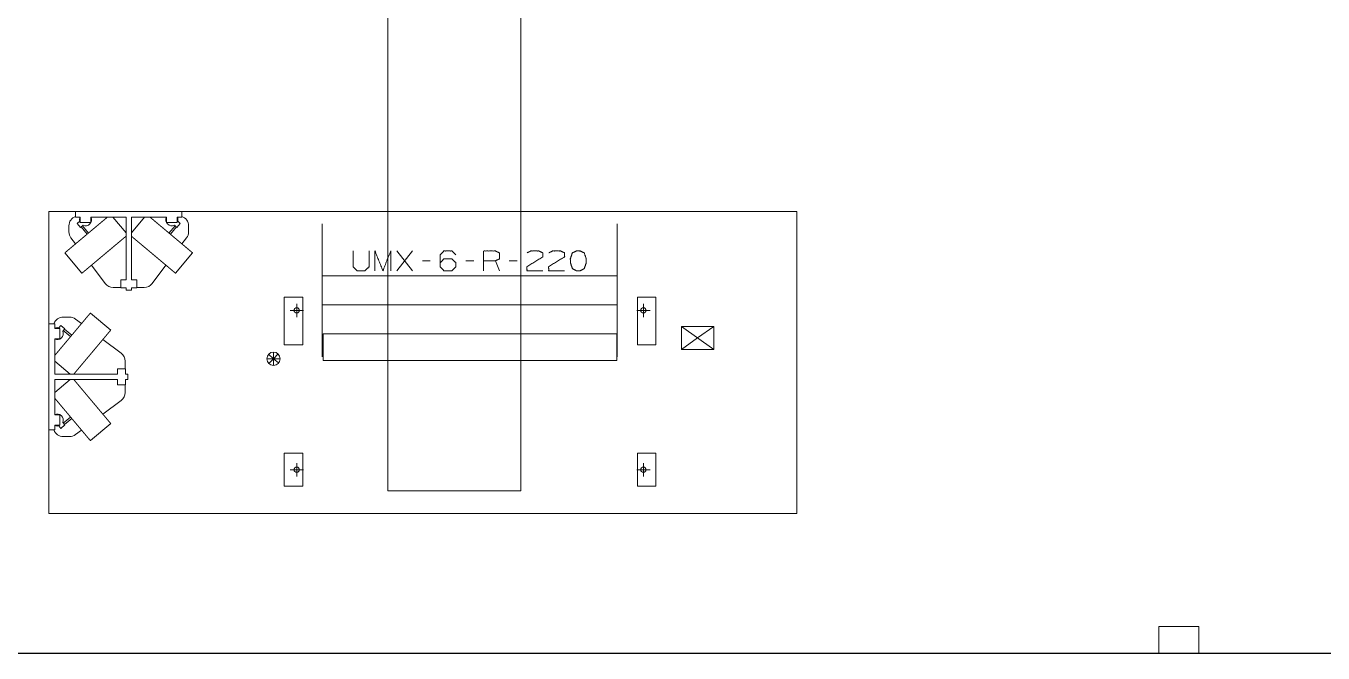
# Model space of a CAD drawing. Header units: millimetres. Extents: x 3056 to 110866, y 16649 to 58349.
# Drawn here: x 39233 to 48991, y 16649 to 21369 of the extents above; entities that cross this region are included whole.
import ezdxf

# ---------------------------------------------------------------- set-up
doc = ezdxf.new("R2010")
doc.units = ezdxf.units.MM
doc.layers.add('1', color=7, linetype='Continuous', true_color=0xffffff)

msp = doc.modelspace()

# ---------------------------------------------------------------- linework, layer by layer
at = {"layer": '1', "color": 143, "linetype": 'Continuous', "lineweight": 13}
for p, q in [((42956.5, 17870.4), (42956.5, 55863.3)), ((41956.5, 54613.3), (41956.5, 17870.4)), ((110866.5, 16649.3), (3056.5, 16649.3))]:
    msp.add_line(p, q, dxfattribs=at)
at = {"layer": '1', "color": 80, "linetype": 'Continuous', "lineweight": 13}
for p, q in [((39406.5, 17699.3), (39406.5, 19973.3)), ((39406.5, 17699.3), (39406.5, 19973.3)), ((39406.5, 19973.3), (45033.5, 19973.3)), ((39406.5, 19973.3), (45033.5, 19973.3)), ((39606.5, 19973.3), (39606.5, 19930.3)), ((39606.5, 19930.3), (39641.5, 19930.3)), ((39641.5, 19930.3), (39641.5, 19890.3)), ((39721.5, 19930.3), (39986.5, 19930.3)), ((39721.5, 19930.3), (39721.5, 19890.3)), ((39986.5, 19813.2), (39888.2, 19930.3)), ((39986.5, 19930.3), (39986.5, 19458.3)), ((40026.5, 19930.3), (40026.5, 19458.3)), ((40124.7, 19930.3), (40026.5, 19813.2)), ((40026.5, 19930.3), (40291.5, 19930.3)), ((40291.5, 19930.3), (40291.5, 19890.3)), ((40371.5, 19930.3), (40371.5, 19890.3)), ((40371.5, 19930.3), (40406.5, 19930.3)), ((40406.5, 19973.3), (40406.5, 19930.3)), ((45033.5, 19973.3), (45033.5, 17699.3)), ((45033.5, 19973.3), (45033.5, 17699.3)), ((39556.5, 19819.3), (39556.5, 19865.3)), ((39637.6, 19899.1), (39618.9, 19883.4)), ((39644.1, 19853.3), (39618.9, 19883.4)), ((39721.5, 19890.3), (39641.5, 19890.3)), ((39662.9, 19869), (39644.1, 19853.3)), ((39647.6, 19856.2), (39693.2, 19801.8)), ((39703.9, 19810.8), (39658.3, 19865.2)), ((40371.5, 19890.3), (40291.5, 19890.3)), ((40354.7, 19865.2), (40309, 19810.8)), ((40319.7, 19801.8), (40365.4, 19856.2)), ((40350.1, 19869), (40368.8, 19853.3)), ((40368.8, 19853.3), (40394.1, 19883.4)), ((40375.3, 19899.1), (40394.1, 19883.4)), ((40456.5, 19865.3), (40456.5, 19819.3)), ((39571.5, 19774.3), (39605.8, 19728.5)), ((40407.1, 19728.5), (40441.5, 19774.3)), ((39526.2, 19661.7), (39654.8, 19508.5)), ((40358.2, 19508.5), (40486.7, 19661.7)), ((42022.6, 19527), (42141.3, 19675.4)), ((42141.3, 19527), (42022.6, 19675.4)), ((39726, 19568.3), (39829.5, 19430.3)), ((40183.5, 19430.3), (40286.9, 19568.3)), ((42275.1, 19602), (42215.7, 19602)), ((42601.9, 19602), (42542.6, 19602)), ((42795.1, 19527), (42765.4, 19602)), ((42928.8, 19602), (42869.4, 19602)), ((39946.5, 19458.3), (39946.5, 19398.3)), ((39986.5, 19458.3), (39946.5, 19458.3)), ((40026.5, 19458.3), (40066.5, 19458.3)), ((40066.5, 19458.3), (40066.5, 19398.3)), ((43681.4, 19489.5), (41461.5, 19489.5)), ((39946.5, 19400.3), (39889.5, 19400.3)), ((39986.5, 19398.3), (39946.5, 19398.3)), ((39986.5, 19398.3), (39986.5, 19380.3)), ((40026.5, 19380.3), (39986.5, 19380.3)), ((40026.5, 19398.3), (40066.5, 19398.3)), ((40026.5, 19398.3), (40026.5, 19380.3)), ((40026.7, 19395.6), (40026.5, 19395.6)), ((40026.7, 19395.6), (40026.7, 19398.3)), ((40123.5, 19400.3), (40066.5, 19400.3)), ((41176, 19328.3), (41176, 18968.3)), ((41316, 19328.3), (41176, 19328.3)), ((41316, 18968.3), (41316, 19328.3)), ((43973, 19328.3), (43833, 19328.3)), ((43833, 19328.3), (43833, 18968.3)), ((43973, 18968.3), (43973, 19328.3)), ((41220.5, 19228.3), (41320.5, 19228.3)), ((41270.5, 19278.3), (41270.5, 19178.3)), ((41461.5, 19270.4), (43681.4, 19270.4)), ((43828.5, 19228.3), (43928.5, 19228.3)), ((43878.5, 19278.3), (43878.5, 19178.3)), ((39406.5, 19128.3), (39449.5, 19128.3)), ((39449.5, 19093.3), (39449.5, 19128.3)), ((39514.5, 19178.3), (39560.5, 19178.3)), ((39651.3, 19128.9), (39605.5, 19163.3)), ((39871.3, 19080), (39718.1, 19208.6)), ((39449.5, 19093.3), (39489.5, 19093.3)), ((39480.6, 19097.2), (39496.4, 19115.9)), ((39489.5, 19093.3), (39489.5, 19013.3)), ((39526.5, 19090.7), (39496.4, 19115.9)), ((39510.7, 19071.9), (39526.5, 19090.7)), ((39514.6, 19076.5), (39569, 19030.8)), ((39578, 19041.6), (39523.6, 19087.2)), ((41470.5, 19051.3), (43678.5, 19051.3)), ((41470.5, 18851.3), (41470.5, 19051.3)), ((43678.5, 19051.3), (43678.5, 18851.3)), ((44164.5, 18934.3), (44164.5, 19108.3)), ((44408.5, 18934.3), (44164.5, 19108.3)), ((44164.5, 19108.3), (44408.5, 19108.3)), ((44408.5, 19108.3), (44286.5, 19021.3)), ((44408.5, 19108.3), (44408.5, 18934.3)), ((39449.5, 19013.3), (39489.5, 19013.3)), ((39449.5, 18748.3), (39449.5, 19013.3)), ((39949.5, 18905.3), (39811.5, 19008.8)), ((41176, 18968.3), (41316, 18968.3)), ((43833, 18968.3), (43973, 18968.3)), ((44164.5, 18934.3), (44286.5, 19021.3)), ((44408.5, 18934.3), (44164.5, 18934.3)), ((39449.5, 18846.5), (39566.5, 18748.3)), ((39979.5, 18845.3), (39979.5, 18788.3)), ((41095.5, 18864.3), (41045.5, 18864.3)), ((41095.5, 18864.3), (41059.1, 18898.6)), ((41095.5, 18864.3), (41061.1, 18827.9)), ((41095.5, 18864.3), (41095.5, 18914.3)), ((41095.5, 18864.3), (41129.8, 18900.7)), ((41095.5, 18864.3), (41134.3, 18832.8)), ((41095.5, 18864.3), (41095.5, 18814.3)), ((41095.5, 18864.3), (41145.5, 18864.3)), ((43678.5, 18851.3), (41470.5, 18851.3)), ((39449.5, 18748.3), (39921.5, 18748.3)), ((39921.5, 18788.3), (39981.5, 18788.3)), ((39921.5, 18748.3), (39921.5, 18788.3)), ((39981.5, 18748.3), (39981.5, 18788.3)), ((39984.1, 18748.6), (39981.5, 18748.5)), ((39981.5, 18748.3), (39999.5, 18748.3)), ((39984.1, 18748.6), (39984.1, 18748.3)), ((39999.5, 18748.3), (39999.5, 18708.3)), ((39449.5, 18443.3), (39449.5, 18708.3)), ((39566.5, 18708.3), (39449.5, 18610.1)), ((39449.5, 18708.3), (39921.5, 18708.3)), ((39921.5, 18708.3), (39921.5, 18668.3)), ((39921.5, 18668.3), (39981.5, 18668.3)), ((39979.5, 18668.3), (39979.5, 18611.3)), ((39981.5, 18708.3), (39999.5, 18708.3)), ((39981.5, 18708.3), (39981.5, 18668.3)), ((39811.5, 18447.8), (39949.5, 18551.3)), ((39449.5, 18443.3), (39489.5, 18443.3)), ((39489.5, 18443.3), (39489.5, 18363.3)), ((39449.5, 18363.3), (39489.5, 18363.3)), ((39449.5, 18328.3), (39449.5, 18363.3)), ((39480.6, 18359.4), (39496.4, 18340.7)), ((39526.5, 18365.9), (39496.4, 18340.7)), ((39510.7, 18384.7), (39526.5, 18365.9)), ((39569, 18425.8), (39514.6, 18380.1)), ((39523.6, 18369.4), (39578, 18415)), ((39718.1, 18248), (39871.3, 18376.6)), ((39406.5, 18328.3), (39449.5, 18328.3)), ((39560.5, 18278.3), (39514.5, 18278.3)), ((39605.5, 18293.3), (39651.3, 18327.7)), ((41176, 18154.3), (41176, 17904.3)), ((41316, 18154.3), (41176, 18154.3)), ((41316, 17904.3), (41316, 18154.3)), ((43833, 18154.3), (43833, 17904.3)), ((43973, 18154.3), (43833, 18154.3)), ((43973, 17904.3), (43973, 18154.3)), ((41270.5, 18079.3), (41270.5, 17979.3)), ((43878.5, 18079.3), (43878.5, 17979.3)), ((41220.5, 18029.3), (41320.5, 18029.3)), ((43828.5, 18029.3), (43928.5, 18029.3)), ((41176, 17904.3), (41316, 17904.3)), ((43833, 17904.3), (43973, 17904.3)), ((45033.5, 17699.3), (39406.5, 17699.3)), ((45033.5, 17699.3), (39406.5, 17699.3))]:
    msp.add_line(p, q, dxfattribs=at)
at = {"layer": '1', "color": 9, "linetype": 'Continuous', "lineweight": 13}
for p, q in [((41956.5, 18649.3), (41956.5, 17870.4)), ((42956.5, 17870.4), (42956.5, 18649.3)), ((41956.5, 17870.4), (42956.5, 17870.4)), ((48056.5, 16849.3), (47756.5, 16849.3)), ((47756.5, 16849.3), (47756.5, 16649.3)), ((48056.5, 16649.3), (48056.5, 16849.3))]:
    msp.add_line(p, q, dxfattribs=at)
at = {"layer": '1', "color": 143, "linetype": 'Continuous', "lineweight": 25}
msp.add_line((3056.5, 16649.3), (110866.5, 16649.3), dxfattribs=at)
at = {"layer": '1', "color": 43, "linetype": 'Continuous', "lineweight": 13}
msp.add_line((110866.5, 16649.3), (3056.5, 16649.3), dxfattribs=at)
msp.add_line((110866.5, 16649.3), (3056.5, 16649.3), dxfattribs=at)
at = {"layer": '1', "color": 43, "linetype": 'Continuous', "lineweight": 25}
msp.add_line((3056.5, 16649.3), (110866.5, 16649.3), dxfattribs=at)
msp.add_line((3056.5, 16649.3), (110866.5, 16649.3), dxfattribs=at)
at = {"layer": '1', "color": 80, "linetype": 'Continuous', "lineweight": 13}
for centre, radius in [((41270.5, 19228.3), 20), ((43878.5, 19228.3), 20), ((41095.5, 18864.3), 50), ((41270.5, 18029.3), 20), ((43878.5, 18029.3), 20)]:
    msp.add_circle(centre, radius, dxfattribs=at)
for centre, radius, start, end in [((39631.5, 19865.3), 75, 109.47234, 180), ((39681.5, 19910.3), 45.2, 153.76834, 194.26216), ((39681.5, 19910.3), 45.2, 245.73784, 26.2321), ((40331.5, 19910.3), 45.2, 153.7679, 294.26216), ((40331.5, 19910.3), 45.2, 345.73784, 26.23166), ((40381.5, 19865.3), 75, 0, 70.52766), ((39631.5, 19819.3), 75, 180, 216.8699), ((40381.5, 19819.3), 75, 323.1301, 0), ((39889.5, 19475.3), 75, 216.8699, 270), ((40123.5, 19475.3), 75, 270, 323.1301), ((39514.5, 19103.3), 75, 90, 160.52766), ((39560.5, 19103.3), 75, 53.1301, 90), ((39469.5, 19053.3), 45.2, 75.73784, 116.23166), ((39469.5, 19053.3), 45.2, 243.7679, 24.26216), ((39904.5, 18845.3), 75, 0, 53.1301), ((39904.5, 18611.3), 75, 306.8699, 360), ((39469.5, 18403.3), 45.2, 335.73784, 116.2321), ((39469.5, 18403.3), 45.2, 243.76834, 284.26216), ((39514.5, 18353.3), 75, 199.47234, 270), ((39560.5, 18353.3), 75, 270, 306.8699)]:
    msp.add_arc(centre, radius, start, end, dxfattribs=at)
for points, knots in [([(39846.3, 19930.3), (39844.9, 19929.1), (39842.1, 19926.8), (39839.2, 19924.3), (39836.1, 19921.7), (39832.9, 19919), (39831.3, 19917.7), (39827.9, 19914.8), (39824.4, 19911.9), (39822.6, 19910.4), (39818.9, 19907.3), (39817, 19905.7), (39815.1, 19904.1), (39811.2, 19900.8), (39809.2, 19899.2), (39805.2, 19895.8), (39801.1, 19892.3), (39798.9, 19890.5), (39794.7, 19886.9), (39790.3, 19883.3), (39785.8, 19879.5), (39783.6, 19877.6), (39779, 19873.8), (39776.7, 19871.9), (39772, 19867.9), (39767.3, 19863.9), (39764.9, 19861.9), (39762.5, 19859.9), (39757.6, 19855.8), (39752.7, 19851.7), (39750.2, 19849.6), (39745.2, 19845.4), (39740.2, 19841.2), (39737.6, 19839.1), (39732.5, 19834.8), (39727.4, 19830.5), (39722.2, 19826.2), (39717.1, 19821.8), (39714.5, 19819.7), (39709.3, 19815.3), (39704.1, 19810.9), (39698.9, 19806.6), (39693.7, 19802.2), (39688.4, 19797.8), (39683.2, 19793.5), (39678.1, 19789.1), (39675.5, 19786.9), (39670.3, 19782.6), (39665.2, 19778.3), (39660.1, 19774), (39655, 19769.8), (39652.5, 19767.7), (39647.5, 19763.5), (39642.6, 19759.3), (39637.7, 19755.2), (39632.8, 19751.1), (39630.4, 19749.1), (39625.7, 19745.1), (39623.3, 19743.2), (39618.6, 19739.2), (39616.4, 19737.3), (39611.8, 19733.5), (39607.4, 19729.8), (39603, 19726.1), (39598.7, 19722.5), (39594.5, 19719), (39590.4, 19715.5), (39588.3, 19713.8), (39586.4, 19712.2), (39582.5, 19708.9), (39578.7, 19705.7), (39576.8, 19704.1), (39575, 19702.6), (39571.4, 19699.6), (39569.6, 19698.1), (39567.9, 19696.7), (39566.2, 19695.3), (39564.6, 19693.9), (39561.4, 19691.2), (39558.3, 19688.6), (39556.8, 19687.3), (39553.9, 19684.9), (39552.5, 19683.7), (39549.8, 19681.5), (39548.5, 19680.4), (39546, 19678.3), (39544.8, 19677.3), (39542.5, 19675.4), (39541.4, 19674.4), (39539.4, 19672.7), (39538.4, 19671.9), (39536.5, 19670.4), (39534.8, 19668.9), (39534, 19668.2), (39533.3, 19667.6), (39532.5, 19667), (39531.9, 19666.4), (39531.2, 19665.9), (39530.1, 19664.9), (39529.5, 19664.5), (39528.6, 19663.7), (39528.2, 19663.3), (39527.8, 19663), (39527.2, 19662.5), (39526.9, 19662.3), (39526.7, 19662.1), (39526.5, 19661.9), (39526.4, 19661.8), (39526.3, 19661.7), (39526.2, 19661.7)], [0, 0, 0.004296, 0.013098, 0.022307, 0.031919, 0.041926, 0.047026, 0.057606, 0.068551, 0.074202, 0.085684, 0.091516, 0.097511, 0.109669, 0.115833, 0.128471, 0.141414, 0.148027, 0.161406, 0.175054, 0.188966, 0.195988, 0.21027, 0.217526, 0.232147, 0.246978, 0.254447, 0.262004, 0.277217, 0.292593, 0.300325, 0.315931, 0.331669, 0.339596, 0.355511, 0.371516, 0.387607, 0.403764, 0.411857, 0.42809, 0.444354, 0.460636, 0.476918, 0.493183, 0.509417, 0.525614, 0.533681, 0.549777, 0.565794, 0.581721, 0.597531, 0.605409, 0.62103, 0.636508, 0.651826, 0.666967, 0.674445, 0.6893, 0.696678, 0.711216, 0.718368, 0.73256, 0.746501, 0.760181, 0.773594, 0.786712, 0.79954, 0.805877, 0.812054, 0.824251, 0.836118, 0.841965, 0.847641, 0.858809, 0.864303, 0.869612, 0.874925, 0.880043, 0.890092, 0.899752, 0.904482, 0.913538, 0.917856, 0.926285, 0.9304, 0.938188, 0.941866, 0.949003, 0.952459, 0.958922, 0.961926, 0.967708, 0.973024, 0.975563, 0.977873, 0.980179, 0.982248, 0.984315, 0.987976, 0.989569, 0.992506, 0.993852, 0.99496, 0.996924, 0.997784, 0.998398, 0.999016, 0.999382, 0.999753, 1, 1]), ([(40486.7, 19661.7), (40486.7, 19661.7), (40486.7, 19661.7), (40486.4, 19661.9), (40486.2, 19662.1), (40486, 19662.3), (40485.8, 19662.5), (40485.5, 19662.7), (40485.1, 19663), (40484.8, 19663.3), (40484.3, 19663.7), (40483.9, 19664.1), (40483.4, 19664.5), (40482.9, 19664.9), (40481.7, 19665.9), (40480.4, 19667), (40478.9, 19668.2), (40477.3, 19669.6), (40476.4, 19670.4), (40475.5, 19671.1), (40474.5, 19671.9), (40473.6, 19672.7), (40471.5, 19674.4), (40470.4, 19675.4), (40468.1, 19677.3), (40465.7, 19679.3), (40464.5, 19680.4), (40463.1, 19681.5), (40460.4, 19683.7), (40457.6, 19686.1), (40454.6, 19688.6), (40453.1, 19689.9), (40451.6, 19691.2), (40448.3, 19693.9), (40446.7, 19695.3), (40443.3, 19698.1), (40439.8, 19701.1), (40438, 19702.6), (40434.3, 19705.7), (40430.5, 19708.9), (40426.6, 19712.2), (40424.6, 19713.8), (40422.6, 19715.5), (40418.5, 19719), (40414.3, 19722.5), (40412.1, 19724.3), (40407.8, 19727.9), (40405.6, 19729.8), (40401.1, 19733.5), (40398.9, 19735.4), (40394.3, 19739.2), (40389.6, 19743.2), (40384.9, 19747.1), (40382.5, 19749.1), (40380.1, 19751.1), (40375.3, 19755.2), (40370.4, 19759.3), (40365.4, 19763.5), (40360.4, 19767.7), (40357.9, 19769.8), (40352.8, 19774), (40347.7, 19778.3), (40342.6, 19782.6), (40340, 19784.8), (40337.5, 19786.9), (40332.3, 19791.3), (40327.1, 19795.6), (40324.5, 19797.8), (40319.3, 19802.2), (40314.1, 19806.6), (40308.9, 19810.9), (40303.7, 19815.3), (40298.5, 19819.7), (40295.9, 19821.8), (40293.3, 19824), (40290.7, 19826.2), (40285.5, 19830.5), (40280.4, 19834.8), (40275.3, 19839.1), (40270.3, 19843.3), (40267.8, 19845.4), (40265.3, 19847.5), (40260.3, 19851.7), (40257.8, 19853.8), (40252.9, 19857.9), (40248.1, 19861.9), (40243.3, 19866), (40240.9, 19867.9), (40236.3, 19871.9), (40233.9, 19873.8), (40229.4, 19877.6), (40227.1, 19879.5), (40224.9, 19881.4), (40220.4, 19885.1), (40216.1, 19888.8), (40211.9, 19892.3), (40207.7, 19895.8), (40205.7, 19897.5), (40201.7, 19900.8), (40199.8, 19902.5), (40197.8, 19904.1), (40194, 19907.3), (40190.4, 19910.4), (40186.8, 19913.3), (40183.4, 19916.2), (40180, 19919), (40176.8, 19921.7), (40173.8, 19924.3), (40170.8, 19926.8), (40168, 19929.1), (40166.6, 19930.3)], [0, 0, 0.000124, 0.000242, 0.000984, 0.001597, 0.002216, 0.003076, 0.003935, 0.005036, 0.006143, 0.007489, 0.008838, 0.010431, 0.012019, 0.01568, 0.019821, 0.024432, 0.029517, 0.032293, 0.035063, 0.03807, 0.041074, 0.047536, 0.050997, 0.058129, 0.065702, 0.069601, 0.07371, 0.082139, 0.090985, 0.100243, 0.104976, 0.109904, 0.119953, 0.125071, 0.135698, 0.146683, 0.15236, 0.163883, 0.175745, 0.187942, 0.194119, 0.200456, 0.213284, 0.226407, 0.233038, 0.24659, 0.253495, 0.267436, 0.274471, 0.288785, 0.303324, 0.318076, 0.325551, 0.33303, 0.348171, 0.363489, 0.378967, 0.394588, 0.402466, 0.418277, 0.434204, 0.450221, 0.458252, 0.466321, 0.482482, 0.498697, 0.50682, 0.523084, 0.539366, 0.555644, 0.571908, 0.588141, 0.596235, 0.604331, 0.612391, 0.628482, 0.644493, 0.660402, 0.676199, 0.684072, 0.691876, 0.707406, 0.715136, 0.730434, 0.745557, 0.760486, 0.767851, 0.782473, 0.789729, 0.804011, 0.811034, 0.818053, 0.831839, 0.845353, 0.85859, 0.871533, 0.87785, 0.89033, 0.896494, 0.902489, 0.914315, 0.925797, 0.936923, 0.947689, 0.958074, 0.96808, 0.977693, 0.986902, 0.995703, 1, 1]), ([(41461.5, 19879.9), (41461.5, 19879.8), (41461.5, 19879.5), (41461.5, 19879.3), (41461.5, 19878.6), (41461.5, 19877.8), (41461.5, 19876.8), (41461.5, 19875.5), (41461.5, 19874.1), (41461.5, 19873.3), (41461.5, 19871.5), (41461.5, 19869.6), (41461.5, 19867.4), (41461.5, 19865), (41461.5, 19863.8), (41461.5, 19861.1), (41461.5, 19858.2), (41461.5, 19855.1), (41461.5, 19851.9), (41461.5, 19848.4), (41461.5, 19844.7), (41461.5, 19840.9), (41461.5, 19836.8), (41461.5, 19832.6), (41461.5, 19828.2), (41461.5, 19823.6), (41461.5, 19818.8), (41461.5, 19813.8), (41461.5, 19808.6), (41461.5, 19803.3), (41461.5, 19797.8), (41461.5, 19792.1), (41461.5, 19789.2), (41461.5, 19783.3), (41461.5, 19777.1), (41461.5, 19770.9), (41461.5, 19764.4), (41461.5, 19761.1), (41461.5, 19754.4), (41461.5, 19747.6), (41461.5, 19740.6), (41461.5, 19733.5), (41461.5, 19726.2), (41461.5, 19722.5), (41461.5, 19715), (41461.5, 19707.4), (41461.5, 19699.6), (41461.5, 19691.7), (41461.5, 19683.7), (41461.5, 19675.5), (41461.5, 19671.3), (41461.5, 19663), (41461.5, 19654.5), (41461.5, 19645.9), (41461.5, 19637.3), (41461.5, 19628.5), (41461.5, 19619.6), (41461.5, 19610.6), (41461.5, 19601.5), (41461.5, 19592.3), (41461.5, 19583), (41461.5, 19573.6), (41461.5, 19564.2), (41461.5, 19554.7), (41461.5, 19545.1), (41461.5, 19535.4), (41461.5, 19530.6), (41461.5, 19520.8), (41461.5, 19511), (41461.5, 19501.1), (41461.5, 19491.2), (41461.5, 19481.2), (41461.5, 19471.2), (41461.5, 19461.2), (41461.5, 19451.1), (41461.5, 19441), (41461.5, 19430.9), (41461.5, 19420.7), (41461.5, 19410.5), (41461.5, 19400.3), (41461.5, 19390.1), (41461.5, 19379.9)], [0, 0, 0.000209, 0.000833, 0.001352, 0.002601, 0.004262, 0.006339, 0.008829, 0.011734, 0.013287, 0.016806, 0.020735, 0.025072, 0.029813, 0.032388, 0.037732, 0.043479, 0.049625, 0.056166, 0.063098, 0.070421, 0.078131, 0.086225, 0.0947, 0.10355, 0.112773, 0.122367, 0.132323, 0.142645, 0.153321, 0.164348, 0.175723, 0.181499, 0.193389, 0.205613, 0.218167, 0.23105, 0.237649, 0.251007, 0.264678, 0.278654, 0.292931, 0.307501, 0.314859, 0.329858, 0.345138, 0.36069, 0.37651, 0.392588, 0.408919, 0.417208, 0.433903, 0.450836, 0.467995, 0.485378, 0.502973, 0.520776, 0.538779, 0.556971, 0.575352, 0.593907, 0.612629, 0.631515, 0.650554, 0.669739, 0.689059, 0.698754, 0.718267, 0.737899, 0.757637, 0.777478, 0.797411, 0.81743, 0.837522, 0.857683, 0.877905, 0.898175, 0.91849, 0.938839, 0.959212, 0.979601, 1, 1]), ([(43681.5, 19379.9), (43681.5, 19390.1), (43681.5, 19400.3), (43681.5, 19410.5), (43681.5, 19420.7), (43681.5, 19430.9), (43681.5, 19441), (43681.5, 19451.1), (43681.5, 19461.2), (43681.5, 19471.2), (43681.5, 19481.2), (43681.5, 19491.2), (43681.5, 19501.1), (43681.5, 19511), (43681.5, 19520.8), (43681.5, 19530.6), (43681.5, 19540.3), (43681.5, 19549.9), (43681.5, 19559.4), (43681.5, 19568.9), (43681.5, 19573.6), (43681.5, 19583), (43681.5, 19592.3), (43681.5, 19601.5), (43681.5, 19610.6), (43681.5, 19619.6), (43681.5, 19628.5), (43681.5, 19637.3), (43681.5, 19645.9), (43681.5, 19654.5), (43681.5, 19663), (43681.5, 19671.3), (43681.5, 19679.6), (43681.5, 19687.7), (43681.5, 19691.7), (43681.5, 19699.6), (43681.5, 19707.4), (43681.5, 19715), (43681.5, 19722.5), (43681.5, 19729.9), (43681.5, 19737.1), (43681.5, 19744.2), (43681.5, 19751.1), (43681.5, 19757.8), (43681.5, 19764.4), (43681.5, 19770.9), (43681.5, 19777.1), (43681.5, 19783.3), (43681.5, 19786.2), (43681.5, 19792.1), (43681.5, 19797.8), (43681.5, 19803.3), (43681.5, 19808.6), (43681.5, 19813.8), (43681.5, 19816.3), (43681.5, 19821.2), (43681.5, 19825.9), (43681.5, 19830.4), (43681.5, 19832.6), (43681.5, 19836.8), (43681.5, 19840.9), (43681.5, 19844.7), (43681.5, 19848.4), (43681.5, 19851.9), (43681.5, 19855.1), (43681.5, 19856.7), (43681.5, 19859.7), (43681.5, 19862.5), (43681.5, 19865), (43681.5, 19867.4), (43681.5, 19869.6), (43681.5, 19871.5), (43681.5, 19872.4), (43681.5, 19874.1), (43681.5, 19875.5), (43681.5, 19876.8), (43681.5, 19877.8), (43681.5, 19878.6), (43681.5, 19879.3), (43681.5, 19879.7), (43681.5, 19879.9), (43681.5, 19879.9)], [0, 0, 0.020399, 0.040788, 0.061161, 0.08151, 0.101825, 0.122095, 0.142317, 0.162478, 0.18257, 0.202589, 0.222522, 0.242363, 0.262101, 0.281733, 0.301246, 0.320635, 0.339889, 0.359002, 0.377968, 0.387371, 0.406093, 0.424648, 0.443029, 0.461221, 0.479224, 0.497027, 0.514622, 0.532005, 0.549164, 0.566097, 0.582792, 0.599246, 0.61545, 0.62349, 0.63931, 0.654862, 0.670142, 0.685141, 0.699857, 0.714282, 0.728411, 0.742235, 0.75575, 0.76895, 0.781833, 0.794387, 0.806611, 0.812556, 0.824277, 0.835652, 0.846679, 0.857355, 0.867677, 0.872746, 0.882522, 0.891931, 0.900969, 0.9053, 0.913775, 0.921869, 0.929579, 0.936902, 0.943834, 0.950375, 0.953547, 0.959492, 0.965041, 0.970187, 0.974928, 0.979265, 0.983194, 0.984953, 0.988266, 0.991171, 0.993661, 0.995738, 0.997399, 0.998648, 0.999479, 0.999897, 1, 1]), ([(39986.5, 19786.8), (39984.4, 19785.1), (39982.2, 19783.2), (39979.9, 19781.3), (39978.6, 19780.2), (39977.4, 19779.2), (39974.8, 19777), (39972, 19774.7), (39969.1, 19772.2), (39966.1, 19769.7), (39964.5, 19768.4), (39963, 19767.1), (39961.3, 19765.7), (39959.7, 19764.3), (39956.3, 19761.5), (39952.8, 19758.5), (39951, 19757), (39947.3, 19753.9), (39943.5, 19750.8), (39939.6, 19747.5), (39935.6, 19744.1), (39931.5, 19740.7), (39927.3, 19737.2), (39925.2, 19735.4), (39920.9, 19731.8), (39916.5, 19728.1), (39914.2, 19726.2), (39912, 19724.3), (39907.4, 19720.5), (39902.8, 19716.6), (39900.4, 19714.6), (39895.6, 19710.6), (39890.8, 19706.6), (39888.4, 19704.5), (39883.5, 19700.4), (39878.6, 19696.3), (39876.1, 19694.2), (39871.1, 19690), (39866, 19685.7), (39863.5, 19683.6), (39858.4, 19679.3), (39853.2, 19675), (39850.6, 19672.8), (39845.5, 19668.5), (39840.3, 19664.1), (39835.1, 19659.8), (39829.9, 19655.4), (39827.3, 19653.2), (39822.1, 19648.9), (39819.5, 19646.7), (39814.3, 19642.3), (39811.7, 19640.1), (39806.5, 19635.8), (39801.3, 19631.5), (39796.2, 19627.1), (39793.6, 19625), (39788.5, 19620.7), (39783.5, 19616.5), (39781, 19614.4), (39776, 19610.2), (39771, 19606), (39768.6, 19604), (39763.7, 19599.9), (39761.3, 19597.8), (39756.5, 19593.8), (39751.8, 19589.9), (39749.4, 19587.9), (39744.8, 19584), (39740.3, 19580.2), (39738, 19578.3), (39733.6, 19574.6), (39729.3, 19571), (39725, 19567.4), (39723, 19565.7), (39718.9, 19562.3), (39716.8, 19560.6), (39712.9, 19557.2), (39709, 19554), (39705.3, 19550.9), (39701.7, 19547.8), (39699.9, 19546.4), (39696.5, 19543.5), (39693.1, 19540.7), (39689.9, 19538), (39688.3, 19536.6), (39685.3, 19534.1), (39683.9, 19532.9), (39681, 19530.5), (39679.6, 19529.4), (39678.3, 19528.2), (39677, 19527.1), (39674.5, 19525.1), (39673.4, 19524.1), (39672.2, 19523.1), (39670, 19521.2), (39668.9, 19520.4), (39666.9, 19518.7), (39665.1, 19517.1), (39664.2, 19516.4), (39662.6, 19515), (39661.1, 19513.8), (39659.8, 19512.7), (39658.6, 19511.7), (39658.1, 19511.3), (39657.6, 19510.8), (39657.2, 19510.5), (39656.7, 19510.1), (39656.4, 19509.8), (39655.7, 19509.3), (39655.5, 19509.1), (39655.3, 19508.9), (39655.1, 19508.7), (39655, 19508.6), (39654.8, 19508.5), (39654.8, 19508.5)], [0, 0, 0.006206, 0.012844, 0.01991, 0.023653, 0.0274, 0.035298, 0.043608, 0.052311, 0.061406, 0.066149, 0.070889, 0.075816, 0.080741, 0.090959, 0.101535, 0.106996, 0.118084, 0.129506, 0.141242, 0.153295, 0.165643, 0.178282, 0.184666, 0.197715, 0.211021, 0.217798, 0.224573, 0.238356, 0.252363, 0.259472, 0.273787, 0.288288, 0.295581, 0.310343, 0.325258, 0.33279, 0.347911, 0.363154, 0.370805, 0.386202, 0.40169, 0.409469, 0.425054, 0.440694, 0.456362, 0.472061, 0.479914, 0.495614, 0.503462, 0.519137, 0.526968, 0.542586, 0.558148, 0.573638, 0.581338, 0.596694, 0.611944, 0.619543, 0.634605, 0.649534, 0.656916, 0.671606, 0.678905, 0.693327, 0.707555, 0.714561, 0.728473, 0.742152, 0.748938, 0.76226, 0.775319, 0.788113, 0.794372, 0.806737, 0.812846, 0.824765, 0.836362, 0.847641, 0.858584, 0.863882, 0.8743, 0.884358, 0.894047, 0.898796, 0.907917, 0.912283, 0.920811, 0.92498, 0.928939, 0.932902, 0.940416, 0.943959, 0.947505, 0.954169, 0.957285, 0.963299, 0.96887, 0.971546, 0.976445, 0.980895, 0.984885, 0.988411, 0.989944, 0.99148, 0.992781, 0.994075, 0.995142, 0.997035, 0.997864, 0.99846, 0.99905, 0.999408, 0.999761, 1, 1]), ([(40358.2, 19508.5), (40358.1, 19508.5), (40358, 19508.6), (40357.9, 19508.7), (40357.7, 19508.9), (40357.5, 19509.1), (40357.2, 19509.3), (40356.6, 19509.8), (40355.8, 19510.5), (40355.4, 19510.8), (40354.8, 19511.3), (40354.3, 19511.7), (40353.2, 19512.7), (40352.5, 19513.2), (40351.1, 19514.4), (40350.4, 19515), (40349.6, 19515.7), (40348.7, 19516.4), (40347, 19517.9), (40345, 19519.5), (40344, 19520.4), (40341.9, 19522.2), (40339.6, 19524.1), (40338.4, 19525.1), (40335.9, 19527.1), (40334.6, 19528.2), (40331.9, 19530.5), (40330.5, 19531.7), (40327.6, 19534.1), (40326.1, 19535.4), (40323, 19538), (40321.5, 19539.3), (40319.8, 19540.7), (40316.5, 19543.5), (40314.8, 19544.9), (40311.3, 19547.8), (40309.5, 19549.4), (40305.8, 19552.4), (40303.9, 19554), (40300.1, 19557.2), (40296.1, 19560.6), (40292, 19564), (40287.9, 19567.4), (40283.7, 19571), (40279.3, 19574.6), (40274.9, 19578.3), (40270.4, 19582.1), (40265.8, 19586), (40261.2, 19589.9), (40258.8, 19591.8), (40256.5, 19593.8), (40251.7, 19597.8), (40246.8, 19601.9), (40241.9, 19606), (40239.5, 19608.1), (40234.5, 19612.3), (40232, 19614.4), (40226.9, 19618.6), (40221.9, 19622.9), (40216.8, 19627.1), (40214.2, 19629.3), (40209, 19633.6), (40206.5, 19635.8), (40201.3, 19640.1), (40196.1, 19644.5), (40193.5, 19646.7), (40188.3, 19651), (40183.1, 19655.4), (40180.5, 19657.6), (40175.3, 19662), (40172.7, 19664.1), (40170.1, 19666.3), (40167.5, 19668.5), (40162.3, 19672.8), (40159.7, 19675), (40157.1, 19677.2), (40152, 19681.5), (40146.9, 19685.7), (40141.9, 19690), (40136.9, 19694.2), (40134.4, 19696.3), (40129.4, 19700.4), (40127, 19702.5), (40122.1, 19706.6), (40119.7, 19708.6), (40117.3, 19710.6), (40112.5, 19714.6), (40110.2, 19716.6), (40105.5, 19720.5), (40101, 19724.3), (40096.5, 19728.1), (40092.1, 19731.8), (40087.7, 19735.4), (40083.5, 19739), (40079.3, 19742.4), (40077.3, 19744.1), (40073.3, 19747.5), (40071.4, 19749.1), (40067.5, 19752.4), (40065.6, 19753.9), (40062, 19757), (40058.4, 19760), (40055, 19762.9), (40051.6, 19765.7), (40050, 19767.1), (40046.8, 19769.7), (40043.8, 19772.2), (40042.4, 19773.5), (40039.6, 19775.8), (40038.2, 19777), (40035.6, 19779.2), (40033.1, 19781.3), (40030.7, 19783.2), (40029.6, 19784.2), (40028.5, 19785.1), (40026.5, 19786.8)], [0, 0, 0.000239, 0.000597, 0.00095, 0.001544, 0.002136, 0.002965, 0.004858, 0.007224, 0.008525, 0.010056, 0.011589, 0.015115, 0.017115, 0.021335, 0.023555, 0.026008, 0.028458, 0.033804, 0.039601, 0.042715, 0.049164, 0.056041, 0.059589, 0.067098, 0.07106, 0.079188, 0.083354, 0.092087, 0.096643, 0.105957, 0.110706, 0.115642, 0.1257, 0.130822, 0.14142, 0.146887, 0.157996, 0.163637, 0.175234, 0.187153, 0.199373, 0.211886, 0.22468, 0.237744, 0.251066, 0.264628, 0.278426, 0.292448, 0.299562, 0.306672, 0.321093, 0.335696, 0.350469, 0.357929, 0.372924, 0.38046, 0.395649, 0.410955, 0.426365, 0.434109, 0.449634, 0.457417, 0.473035, 0.488694, 0.49654, 0.512234, 0.527937, 0.535787, 0.551477, 0.559308, 0.567136, 0.574943, 0.590529, 0.598312, 0.606051, 0.621494, 0.636847, 0.65209, 0.667212, 0.674739, 0.689654, 0.697036, 0.711713, 0.719006, 0.726215, 0.740525, 0.747633, 0.76164, 0.775424, 0.788975, 0.802282, 0.81533, 0.828107, 0.8406, 0.846701, 0.858754, 0.864702, 0.876285, 0.881912, 0.893004, 0.90375, 0.914143, 0.924184, 0.929107, 0.93859, 0.947685, 0.952039, 0.960547, 0.964698, 0.9726, 0.980086, 0.987151, 0.990471, 0.993794, 1, 1]), ([(41695.7, 19675.4), (41695.7, 19556.7), (41723.8, 19527), (41783.2, 19527), (41814.4, 19556.7), (41814.4, 19675.4)], [0, 0, 0.311784, 0.419154, 0.575046, 0.688216, 1, 1]), ([(41859.1, 19527), (41859.1, 19675.4), (41918.5, 19527), (41977.9, 19675.4), (41977.9, 19527)], [0, 0, 0.240728, 0.5, 0.759272, 1, 1]), ([(42349.4, 19586.4), (42377.6, 19616.1), (42438.5, 19616.1), (42468.2, 19586.4), (42468.2, 19556.7), (42438.5, 19527), (42377.6, 19527), (42349.4, 19556.7), (42349.4, 19645.7), (42377.6, 19675.4), (42438.5, 19675.4), (42468.2, 19645.7)], [0, 0, 0.074327, 0.18508, 0.26139, 0.315347, 0.391657, 0.50241, 0.576737, 0.73861, 0.812938, 0.92369, 1, 1]), ([(42676.3, 19527), (42676.3, 19675.4), (42765.4, 19675.4), (42795.1, 19661.4), (42795.1, 19616.1), (42765.4, 19602), (42676.3, 19602)], [0, 0, 0.339228, 0.542768, 0.617837, 0.721391, 0.79646, 1, 1]), ([(43003.2, 19661.4), (43031.3, 19675.4), (43092.3, 19675.4), (43121.9, 19661.4), (43121.9, 19631.7), (43001.6, 19556.7), (43003.2, 19527), (43121.9, 19527)], [0, 0, 0.070635, 0.207523, 0.281312, 0.348, 0.666469, 0.733249, 1, 1]), ([(43166.6, 19661.4), (43194.8, 19675.4), (43255.7, 19675.4), (43285.4, 19661.4), (43285.4, 19631.7), (43165.1, 19556.7), (43166.6, 19527), (43285.4, 19527)], [0, 0, 0.070635, 0.207523, 0.281312, 0.348, 0.666469, 0.733249, 1, 1]), ([(43403.5, 19527), (43433.2, 19542.6), (43448.8, 19586.4), (43448.8, 19616.1), (43433.2, 19661.4), (43403.5, 19675.4), (43373.8, 19675.4), (43344.1, 19661.4), (43328.5, 19616.1), (43330.1, 19586.4), (43344.1, 19542.6), (43373.8, 19527), (43403.5, 19527)], [0, 0, 0.076268, 0.181886, 0.249379, 0.358348, 0.433028, 0.500524, 0.575204, 0.684173, 0.75176, 0.856236, 0.932504, 1, 1]), ([(41461.5, 19379.9), (41461.5, 19374.8), (41461.5, 19364.6), (41461.5, 19354.5), (41461.5, 19344.3), (41461.5, 19334.1), (41461.5, 19324), (41461.5, 19313.8), (41461.5, 19303.7), (41461.5, 19293.7), (41461.5, 19283.7), (41461.5, 19273.7), (41461.5, 19263.7), (41461.5, 19253.8), (41461.5, 19244), (41461.5, 19234.2), (41461.5, 19224.5), (41461.5, 19214.8), (41461.5, 19205.2), (41461.5, 19195.7), (41461.5, 19186.3), (41461.5, 19176.9), (41461.5, 19167.6), (41461.5, 19158.4), (41461.5, 19149.3), (41461.5, 19140.3), (41461.5, 19131.4), (41461.5, 19122.6), (41461.5, 19113.9), (41461.5, 19105.4), (41461.5, 19096.9), (41461.5, 19088.5), (41461.5, 19080.3), (41461.5, 19072.2), (41461.5, 19064.2), (41461.5, 19056.4), (41461.5, 19048.7), (41461.5, 19041.1), (41461.5, 19033.7), (41461.5, 19030), (41461.5, 19022.8), (41461.5, 19015.7), (41461.5, 19012.3), (41461.5, 19005.5), (41461.5, 18998.8), (41461.5, 18992.3), (41461.5, 18989), (41461.5, 18982.8), (41461.5, 18976.6), (41461.5, 18970.7), (41461.5, 18964.9), (41461.5, 18959.3), (41461.5, 18953.9), (41461.5, 18948.6), (41461.5, 18943.6), (41461.5, 18938.7), (41461.5, 18934), (41461.5, 18929.5), (41461.5, 18925.1), (41461.5, 18921), (41461.5, 18917), (41461.5, 18913.3), (41461.5, 18909.7), (41461.5, 18908), (41461.5, 18904.8), (41461.5, 18901.7), (41461.5, 18898.8), (41461.5, 18896.1), (41461.5, 18893.7), (41461.5, 18891.4), (41461.5, 18889.3), (41461.5, 18887.5), (41461.5, 18885.8), (41461.5, 18884.4), (41461.5, 18883.1), (41461.5, 18882.1), (41461.5, 18881.2), (41461.5, 18880.6), (41461.5, 18880.2), (41461.5, 18880), (41461.5, 18879.9)], [0, 0, 0.0102, 0.030594, 0.050975, 0.071334, 0.091665, 0.111958, 0.132204, 0.152395, 0.172524, 0.19258, 0.212553, 0.232442, 0.252232, 0.271917, 0.291489, 0.310941, 0.330261, 0.349446, 0.368485, 0.387368, 0.406093, 0.424648, 0.443026, 0.461221, 0.479224, 0.497027, 0.514622, 0.532003, 0.549164, 0.566097, 0.582792, 0.599246, 0.61545, 0.631399, 0.647083, 0.6625, 0.67764, 0.692499, 0.699857, 0.714282, 0.728408, 0.735322, 0.74899, 0.762349, 0.77539, 0.78183, 0.794387, 0.806611, 0.818501, 0.83005, 0.841253, 0.852106, 0.862605, 0.872743, 0.88252, 0.891928, 0.900967, 0.909632, 0.917916, 0.925819, 0.933336, 0.940463, 0.943834, 0.950375, 0.956518, 0.962265, 0.967612, 0.972555, 0.977095, 0.981228, 0.984951, 0.988266, 0.991168, 0.993661, 0.995738, 0.997399, 0.998648, 0.999479, 0.999894, 1, 1]), ([(43681.5, 18879.9), (43681.5, 18880), (43681.5, 18880.4), (43681.5, 18880.6), (43681.5, 18881.2), (43681.5, 18882.1), (43681.5, 18883.1), (43681.5, 18884.4), (43681.5, 18885.8), (43681.5, 18887.5), (43681.5, 18889.3), (43681.5, 18891.4), (43681.5, 18893.7), (43681.5, 18896.1), (43681.5, 18898.8), (43681.5, 18901.7), (43681.5, 18904.8), (43681.5, 18908), (43681.5, 18911.5), (43681.5, 18915.2), (43681.5, 18919), (43681.5, 18923.1), (43681.5, 18927.3), (43681.5, 18931.7), (43681.5, 18936.3), (43681.5, 18941.1), (43681.5, 18946.1), (43681.5, 18951.3), (43681.5, 18956.6), (43681.5, 18962.1), (43681.5, 18967.8), (43681.5, 18973.7), (43681.5, 18979.7), (43681.5, 18985.9), (43681.5, 18992.3), (43681.5, 18995.5), (43681.5, 19002.1), (43681.5, 19008.8), (43681.5, 19015.7), (43681.5, 19022.8), (43681.5, 19030), (43681.5, 19037.4), (43681.5, 19044.9), (43681.5, 19052.5), (43681.5, 19060.3), (43681.5, 19068.2), (43681.5, 19076.2), (43681.5, 19084.4), (43681.5, 19092.7), (43681.5, 19101.1), (43681.5, 19109.6), (43681.5, 19118.3), (43681.5, 19127), (43681.5, 19135.9), (43681.5, 19144.8), (43681.5, 19153.9), (43681.5, 19163), (43681.5, 19172.2), (43681.5, 19181.6), (43681.5, 19186.3), (43681.5, 19195.7), (43681.5, 19205.2), (43681.5, 19214.8), (43681.5, 19224.5), (43681.5, 19229.3), (43681.5, 19239.1), (43681.5, 19244), (43681.5, 19253.8), (43681.5, 19263.7), (43681.5, 19273.7), (43681.5, 19283.7), (43681.5, 19293.7), (43681.5, 19303.7), (43681.5, 19313.8), (43681.5, 19324), (43681.5, 19329), (43681.5, 19339.2), (43681.5, 19349.4), (43681.5, 19359.6), (43681.5, 19369.7), (43681.5, 19379.9)], [0, 0, 0.000209, 0.000833, 0.001352, 0.002601, 0.004262, 0.006339, 0.008832, 0.011734, 0.015049, 0.018772, 0.022905, 0.027445, 0.032388, 0.037735, 0.043482, 0.049625, 0.056166, 0.0631, 0.070424, 0.078134, 0.086228, 0.0947, 0.103553, 0.112776, 0.122367, 0.132326, 0.142645, 0.153321, 0.164348, 0.175726, 0.187444, 0.199501, 0.211891, 0.22461, 0.23105, 0.244253, 0.257768, 0.271592, 0.285718, 0.300143, 0.314859, 0.329861, 0.345141, 0.360693, 0.376512, 0.392588, 0.408919, 0.425497, 0.442312, 0.459361, 0.476633, 0.494122, 0.511826, 0.52973, 0.54783, 0.566118, 0.584586, 0.603228, 0.612632, 0.631515, 0.650554, 0.669739, 0.689059, 0.698754, 0.718269, 0.728083, 0.747768, 0.767558, 0.787447, 0.80742, 0.827476, 0.847605, 0.867796, 0.888042, 0.898178, 0.918493, 0.938839, 0.959212, 0.979603, 1, 1]), ([(39718.1, 19208.6), (39718.1, 19208.5), (39718, 19208.5), (39717.9, 19208.4), (39717.7, 19208.1), (39717.5, 19207.9), (39717.3, 19207.6), (39717, 19207.3), (39716.4, 19206.6), (39716.1, 19206.2), (39715.7, 19205.7), (39715.3, 19205.2), (39714.9, 19204.7), (39713.9, 19203.5), (39712.8, 19202.2), (39712.1, 19201.5), (39711.5, 19200.7), (39710.2, 19199.1), (39709.4, 19198.2), (39708.7, 19197.3), (39707.1, 19195.4), (39705.3, 19193.3), (39704.4, 19192.2), (39702.5, 19190), (39700.4, 19187.5), (39698.3, 19185), (39697.2, 19183.7), (39696, 19182.3), (39694.9, 19180.9), (39693.7, 19179.4), (39692.4, 19178), (39689.9, 19175), (39688.6, 19173.4), (39685.9, 19170.2), (39684.5, 19168.5), (39681.6, 19165.1), (39678.7, 19161.6), (39675.6, 19158), (39672.5, 19154.2), (39670.9, 19152.3), (39669.3, 19150.4), (39667.6, 19148.4), (39665.9, 19146.4), (39664.2, 19144.4), (39662.5, 19142.4), (39660.8, 19140.3), (39657.3, 19136.1), (39653.7, 19131.8), (39651.9, 19129.6), (39648.1, 19125.2), (39644.4, 19120.7), (39642.4, 19118.4), (39640.5, 19116.1), (39636.6, 19111.5), (39632.7, 19106.7), (39628.6, 19102), (39624.6, 19097.1), (39622.5, 19094.7), (39620.5, 19092.2), (39618.4, 19089.7), (39614.2, 19084.7), (39610, 19079.7), (39607.9, 19077.2), (39603.6, 19072.1), (39601.5, 19069.6), (39599.3, 19067), (39597.2, 19064.4), (39592.8, 19059.3), (39590.7, 19056.7), (39586.3, 19051.5), (39584.1, 19048.9), (39582, 19046.3), (39579.8, 19043.7), (39575.4, 19038.5), (39571, 19033.3), (39568.8, 19030.7), (39566.7, 19028.1), (39564.5, 19025.5), (39560.1, 19020.3), (39555.8, 19015.1), (39551.4, 19009.9), (39549.3, 19007.4), (39545, 19002.2), (39542.8, 18999.7), (39538.6, 18994.6), (39534.3, 18989.6), (39530.1, 18984.6), (39526, 18979.6), (39523.9, 18977.2), (39521.9, 18974.7), (39519.9, 18972.3), (39517.8, 18969.9), (39513.8, 18965.1), (39511.8, 18962.8), (39509.9, 18960.4), (39506, 18955.8), (39502.1, 18951.2), (39500.2, 18948.9), (39498.4, 18946.7), (39494.6, 18942.3), (39492.8, 18940.1), (39489.2, 18935.8), (39485.7, 18931.6), (39484, 18929.6), (39482.3, 18927.5), (39480.6, 18925.5), (39478.9, 18923.5), (39477.3, 18921.6), (39475.7, 18919.7), (39474.1, 18917.7), (39470.9, 18914), (39467.9, 18910.4), (39466.4, 18908.6), (39464.9, 18906.9), (39462.1, 18903.5), (39460.7, 18901.9), (39459.4, 18900.2), (39456.7, 18897.1), (39454.2, 18894.1), (39451.8, 18891.2), (39450.6, 18889.8), (39449.5, 18888.4)], [0, 0, 0.000126, 0.000245, 0.000618, 0.001598, 0.002213, 0.003074, 0.003937, 0.006143, 0.007491, 0.008836, 0.010428, 0.012017, 0.01568, 0.019819, 0.022125, 0.024434, 0.029517, 0.03229, 0.035065, 0.041074, 0.047537, 0.050995, 0.058131, 0.065706, 0.073708, 0.07782, 0.082139, 0.08646, 0.090986, 0.095513, 0.104974, 0.109904, 0.119953, 0.125074, 0.135693, 0.146686, 0.158034, 0.169731, 0.175745, 0.18176, 0.18794, 0.194121, 0.200458, 0.206797, 0.213282, 0.226409, 0.239815, 0.246586, 0.260403, 0.274472, 0.281628, 0.288781, 0.303319, 0.318076, 0.333028, 0.348175, 0.355831, 0.363491, 0.371228, 0.38678, 0.402469, 0.410343, 0.426215, 0.434204, 0.442188, 0.450221, 0.466319, 0.474386, 0.490578, 0.498697, 0.50682, 0.51495, 0.531227, 0.547503, 0.555646, 0.563776, 0.571908, 0.588141, 0.604327, 0.620458, 0.62848, 0.644493, 0.652472, 0.668332, 0.68407, 0.699676, 0.715138, 0.722785, 0.730434, 0.737993, 0.745554, 0.760488, 0.767854, 0.775216, 0.789731, 0.804014, 0.811036, 0.818054, 0.831839, 0.838598, 0.851973, 0.865064, 0.871533, 0.877852, 0.884173, 0.890332, 0.896493, 0.902489, 0.908486, 0.920144, 0.931451, 0.936923, 0.942397, 0.952976, 0.958076, 0.963173, 0.972984, 0.982399, 0.991405, 0.995703, 1, 1]), ([(39871.3, 19080), (39871.3, 19080), (39871.2, 19079.9), (39871.1, 19079.8), (39871, 19079.7), (39870.9, 19079.5), (39870.7, 19079.3), (39870.2, 19078.7), (39869.7, 19078), (39869.3, 19077.6), (39868.9, 19077.2), (39868.5, 19076.7), (39867.6, 19075.6), (39867.1, 19075), (39866.5, 19074.3), (39865.4, 19072.9), (39864.7, 19072.2), (39863.4, 19070.6), (39862.6, 19069.7), (39861.9, 19068.8), (39861.1, 19067.8), (39860.3, 19066.9), (39858.5, 19064.8), (39857.6, 19063.7), (39856.7, 19062.6), (39854.7, 19060.2), (39852.6, 19057.7), (39851.5, 19056.4), (39850.4, 19055.1), (39849.3, 19053.7), (39848.1, 19052.4), (39845.7, 19049.5), (39843.1, 19046.4), (39841.8, 19044.9), (39839.1, 19041.6), (39836.3, 19038.3), (39834.9, 19036.6), (39833.4, 19034.9), (39830.4, 19031.3), (39828.9, 19029.5), (39825.8, 19025.7), (39824.1, 19023.8), (39822.5, 19021.9), (39820.9, 19019.9), (39819.2, 19017.9), (39815.8, 19013.9), (39812.3, 19009.7), (39808.8, 19005.5), (39806.9, 19003.3), (39803.3, 18998.9), (39801.4, 18996.7), (39799.5, 18994.5), (39797.6, 18992.2), (39793.8, 18987.7), (39789.9, 18983), (39785.9, 18978.3), (39783.9, 18975.9), (39779.9, 18971.1), (39777.9, 18968.7), (39773.8, 18963.8), (39769.6, 18958.8), (39767.5, 18956.3), (39763.3, 18951.3), (39759, 18946.2), (39756.9, 18943.7), (39752.6, 18938.6), (39748.3, 18933.4), (39746.2, 18930.9), (39744, 18928.3), (39741.8, 18925.7), (39737.5, 18920.5), (39735.3, 18917.9), (39733.1, 18915.3), (39728.7, 18910.1), (39724.4, 18904.9), (39722.2, 18902.3), (39717.8, 18897.1), (39715.6, 18894.5), (39713.4, 18891.9), (39711.3, 18889.3), (39706.9, 18884.1), (39704.8, 18881.5), (39702.6, 18879), (39700.5, 18876.4), (39696.2, 18871.3), (39694, 18868.8), (39689.8, 18863.7), (39687.7, 18861.2), (39683.5, 18856.2), (39681.4, 18853.7), (39679.3, 18851.2), (39677.3, 18848.8), (39675.2, 18846.3), (39673.2, 18843.9), (39669.2, 18839.1), (39667.2, 18836.7), (39663.2, 18832), (39661.3, 18829.7), (39659.3, 18827.4), (39655.5, 18822.8), (39651.7, 18818.3), (39649.8, 18816.1), (39646.2, 18811.7), (39644.4, 18809.6), (39640.8, 18805.3), (39639.1, 18803.2), (39635.6, 18799.2), (39633.9, 18797.1), (39630.6, 18793.2), (39629, 18791.3), (39627.4, 18789.3), (39624.3, 18785.6), (39622.7, 18783.8), (39621.2, 18782), (39618.3, 18778.5), (39616.9, 18776.8), (39615.4, 18775.1), (39614.1, 18773.5), (39612.7, 18771.8), (39611.4, 18770.2), (39608.8, 18767.2), (39606.3, 18764.2), (39603.9, 18761.4), (39602.8, 18760), (39600.6, 18757.4), (39598.5, 18754.9), (39596.5, 18752.6), (39594.7, 18750.4), (39593.8, 18749.3), (39593, 18748.3)], [0, 0, 0.000121, 0.000236, 0.000596, 0.00095, 0.001546, 0.002136, 0.003793, 0.005922, 0.007224, 0.008522, 0.010056, 0.013354, 0.015119, 0.017112, 0.02133, 0.023555, 0.028458, 0.031132, 0.033808, 0.036703, 0.0396, 0.045833, 0.049164, 0.052497, 0.059588, 0.0671, 0.071062, 0.075022, 0.07919, 0.083356, 0.092085, 0.101205, 0.105955, 0.115646, 0.125704, 0.130822, 0.136122, 0.146887, 0.15236, 0.163635, 0.169436, 0.175239, 0.181194, 0.187153, 0.199375, 0.211886, 0.224681, 0.231212, 0.244404, 0.251062, 0.257847, 0.264628, 0.278429, 0.292449, 0.306673, 0.313885, 0.328396, 0.335695, 0.350467, 0.365392, 0.372927, 0.388053, 0.403303, 0.41096, 0.426364, 0.441856, 0.449635, 0.457415, 0.465225, 0.480866, 0.488693, 0.496541, 0.512237, 0.527942, 0.535792, 0.55148, 0.559311, 0.567137, 0.574948, 0.590532, 0.598313, 0.606055, 0.613799, 0.629198, 0.636847, 0.652092, 0.659684, 0.674742, 0.682198, 0.689658, 0.697038, 0.704419, 0.711715, 0.726216, 0.733418, 0.747635, 0.75464, 0.76164, 0.775424, 0.788977, 0.795633, 0.808807, 0.81533, 0.828107, 0.834357, 0.846707, 0.852803, 0.864702, 0.870495, 0.876289, 0.887544, 0.893002, 0.898464, 0.909039, 0.914146, 0.919257, 0.924184, 0.929113, 0.93385, 0.943138, 0.952042, 0.960549, 0.9647, 0.972604, 0.980088, 0.987158, 0.993794, 0.996895, 1, 1]), ([(39593, 18708.3), (39593.8, 18707.3), (39594.7, 18706.2), (39595.6, 18705.1), (39596.5, 18704), (39597.5, 18702.9), (39599.5, 18700.4), (39600.6, 18699.2), (39601.7, 18697.9), (39604, 18695.2), (39606.3, 18692.4), (39607.5, 18690.9), (39610.1, 18687.9), (39612.7, 18684.8), (39614.1, 18683.1), (39616.9, 18679.8), (39619.8, 18676.3), (39621.2, 18674.6), (39624.3, 18671), (39627.4, 18667.2), (39630.7, 18663.4), (39632.3, 18661.4), (39634, 18659.4), (39637.4, 18655.4), (39640.9, 18651.2), (39642.6, 18649.1), (39646.2, 18644.8), (39649.9, 18640.4), (39651.8, 18638.2), (39655.5, 18633.7), (39657.5, 18631.4), (39659.4, 18629.2), (39661.3, 18626.8), (39663.3, 18624.5), (39665.3, 18622.1), (39667.2, 18619.8), (39671.3, 18615), (39673.3, 18612.6), (39677.4, 18607.7), (39681.5, 18602.8), (39683.6, 18600.3), (39687.8, 18595.3), (39689.9, 18592.8), (39694.1, 18587.7), (39698.4, 18582.6), (39700.6, 18580.1), (39704.9, 18574.9), (39709.2, 18569.8), (39711.4, 18567.2), (39713.6, 18564.6), (39715.7, 18562), (39720.1, 18556.8), (39724.5, 18551.6), (39726.7, 18548.9)], [0, 0, 0.006464, 0.012924, 0.019844, 0.026756, 0.034113, 0.049272, 0.057081, 0.065302, 0.082194, 0.099912, 0.108985, 0.12794, 0.147694, 0.157959, 0.178873, 0.200533, 0.211552, 0.234308, 0.257772, 0.281909, 0.294305, 0.306705, 0.332134, 0.358171, 0.37148, 0.398388, 0.425848, 0.439707, 0.467956, 0.48232, 0.496675, 0.511274, 0.525864, 0.540679, 0.555486, 0.585518, 0.600722, 0.631305, 0.662223, 0.67777, 0.709147, 0.724965, 0.756727, 0.788719, 0.804753, 0.837025, 0.869437, 0.885706, 0.901983, 0.918293, 0.950944, 0.983649, 1, 1]), ([(39449.5, 18568.2), (39451.8, 18565.4), (39454.2, 18562.5), (39456.7, 18559.5), (39459.4, 18556.4), (39460.8, 18554.7), (39463.5, 18551.4), (39466.4, 18547.9), (39467.9, 18546.2), (39471, 18542.5), (39474.1, 18538.8), (39475.7, 18536.9), (39477.3, 18535), (39479, 18533), (39482.3, 18529), (39485.8, 18524.9), (39489.3, 18520.7), (39492.9, 18516.4), (39496.6, 18512), (39498.4, 18509.8), (39502.2, 18505.3), (39506.1, 18500.7), (39510, 18496), (39512, 18493.7), (39513.9, 18491.3), (39518, 18486.5), (39520, 18484.1), (39524.1, 18479.2), (39526.2, 18476.8), (39528.2, 18474.3), (39532.4, 18469.3), (39534.5, 18466.8), (39538.8, 18461.8), (39540.9, 18459.2), (39545.2, 18454.1), (39549.5, 18449), (39553.8, 18443.8), (39556, 18441.2), (39560.3, 18436), (39564.7, 18430.8), (39569.1, 18425.6), (39573.5, 18420.4)], [0, 0, 0.018649, 0.038199, 0.058634, 0.079926, 0.090991, 0.113544, 0.13691, 0.148793, 0.173337, 0.19864, 0.211662, 0.224688, 0.238056, 0.265155, 0.292931, 0.32135, 0.350392, 0.380024, 0.394992, 0.42547, 0.456488, 0.487994, 0.503989, 0.519976, 0.552405, 0.56882, 0.601835, 0.618448, 0.635229, 0.668953, 0.685889, 0.720061, 0.73727, 0.771817, 0.806569, 0.841487, 0.858996, 0.894129, 0.929372, 0.964669, 1, 1]), ([(39726.7, 18548.9), (39731, 18543.7), (39735.4, 18538.5), (39739.8, 18533.4), (39744.1, 18528.2), (39746.3, 18525.6), (39750.6, 18520.4), (39752.7, 18517.9), (39754.9, 18515.3), (39759.2, 18510.2), (39761.3, 18507.7), (39763.4, 18505.2), (39765.5, 18502.7), (39769.7, 18497.7), (39773.8, 18492.7), (39775.9, 18490.3), (39780, 18485.4), (39782, 18483), (39786, 18478.2), (39790, 18473.5), (39791.9, 18471.2), (39795.8, 18466.6), (39797.7, 18464.3), (39801.5, 18459.8), (39805.2, 18455.4), (39807, 18453.2), (39810.6, 18448.9), (39812.4, 18446.8), (39814.1, 18444.7), (39815.9, 18442.7), (39819.3, 18438.6), (39820.9, 18436.6), (39824.2, 18432.7), (39825.8, 18430.8), (39827.4, 18428.9), (39828.9, 18427.1), (39832, 18423.4), (39834.9, 18419.9), (39837.8, 18416.5), (39840.5, 18413.3), (39843.2, 18410.1), (39844.4, 18408.6), (39845.7, 18407.1), (39846.9, 18405.7), (39849.3, 18402.8), (39850.4, 18401.4), (39851.5, 18400.1), (39853.7, 18397.6), (39854.7, 18396.3), (39856.7, 18394), (39858.6, 18391.8), (39859.4, 18390.7), (39860.3, 18389.7), (39861.9, 18387.8), (39862.6, 18386.9), (39864.1, 18385.2), (39864.8, 18384.4), (39865.4, 18383.7), (39866.5, 18382.3), (39867.1, 18381.6), (39867.6, 18381), (39868.1, 18380.4), (39868.9, 18379.4), (39869.3, 18379), (39869.7, 18378.6), (39869.9, 18378.2), (39870.2, 18377.8), (39870.5, 18377.6), (39870.7, 18377.3), (39870.9, 18377.1), (39871, 18376.9), (39871.1, 18376.8), (39871.2, 18376.7), (39871.3, 18376.6), (39871.3, 18376.6)], [0, 0, 0.030203, 0.060384, 0.0905, 0.12054, 0.135501, 0.165362, 0.18026, 0.195068, 0.224599, 0.239318, 0.253925, 0.268536, 0.297507, 0.3262, 0.34041, 0.368643, 0.382686, 0.41041, 0.43777, 0.451243, 0.477986, 0.491253, 0.517336, 0.542948, 0.55551, 0.580363, 0.592665, 0.604689, 0.616721, 0.640213, 0.651669, 0.674276, 0.685424, 0.696266, 0.707104, 0.728138, 0.748512, 0.768198, 0.787187, 0.80545, 0.814214, 0.822986, 0.831371, 0.847776, 0.855777, 0.863401, 0.878238, 0.885449, 0.899087, 0.9119, 0.917885, 0.923877, 0.935008, 0.940158, 0.950007, 0.954723, 0.958993, 0.96711, 0.970937, 0.974334, 0.977723, 0.983616, 0.986115, 0.988611, 0.990661, 0.992705, 0.9943, 0.99589, 0.997037, 0.998172, 0.998857, 0.999545, 0.999767, 1, 1]), ([(39573.5, 18420.4), (39575.6, 18417.8), (39577.8, 18415.2), (39580, 18412.6), (39584.4, 18407.4), (39588.7, 18402.2), (39593.1, 18397), (39597.4, 18391.9), (39601.7, 18386.8), (39603.8, 18384.2), (39605.9, 18381.7), (39610.2, 18376.6), (39612.3, 18374.1), (39616.5, 18369.1), (39618.6, 18366.6), (39620.6, 18364.2), (39624.7, 18359.3), (39626.8, 18356.9), (39630.8, 18352), (39634.8, 18347.3), (39638.7, 18342.6), (39640.7, 18340.3), (39644.5, 18335.7), (39648.3, 18331.2), (39652, 18326.8), (39653.8, 18324.6), (39657.4, 18320.4), (39660.9, 18316.2), (39662.7, 18314.1), (39666.1, 18310), (39669.4, 18306.1), (39672.6, 18302.3), (39674.2, 18300.4), (39677.3, 18296.7), (39678.8, 18294.9), (39681.7, 18291.4), (39684.6, 18288), (39687.3, 18284.7), (39690, 18281.6), (39691.2, 18280.1), (39693.7, 18277.1), (39694.9, 18275.6), (39697.2, 18272.9), (39699.4, 18270.3), (39701.5, 18267.8), (39702.5, 18266.6), (39704.4, 18264.3), (39705.3, 18263.2), (39706.2, 18262.2), (39707.9, 18260.2), (39708.7, 18259.2), (39710.2, 18257.5), (39710.9, 18256.6), (39712.2, 18255.1), (39712.8, 18254.4), (39713.9, 18253), (39714.9, 18251.9), (39715.3, 18251.4), (39715.7, 18250.9), (39716.1, 18250.4), (39716.4, 18250), (39716.7, 18249.6), (39717, 18249.3), (39717.3, 18249), (39717.5, 18248.7), (39717.7, 18248.5), (39717.8, 18248.3), (39717.9, 18248.2), (39718, 18248.1), (39718.1, 18248.1), (39718.1, 18248)], [0, 0, 0.0151, 0.030207, 0.045291, 0.075435, 0.105521, 0.135499, 0.165363, 0.195069, 0.209877, 0.224601, 0.253927, 0.26853, 0.297502, 0.31185, 0.326207, 0.354603, 0.368646, 0.39655, 0.424086, 0.451246, 0.464718, 0.491257, 0.51734, 0.542945, 0.555506, 0.580367, 0.604686, 0.616718, 0.64021, 0.663118, 0.685429, 0.696268, 0.717626, 0.728136, 0.74851, 0.768196, 0.787185, 0.805448, 0.81422, 0.831374, 0.839766, 0.855783, 0.871012, 0.88546, 0.892272, 0.905493, 0.911899, 0.917892, 0.929444, 0.93502, 0.945303, 0.950007, 0.959, 0.96327, 0.970944, 0.977722, 0.980669, 0.983623, 0.986119, 0.988619, 0.99066, 0.992705, 0.994299, 0.995901, 0.997037, 0.998176, 0.998865, 0.999545, 0.999771, 1, 1])]:
    msp.add_open_spline(points, degree=1, knots=knots, dxfattribs=at)

doc.saveas('drawing.dxf')
